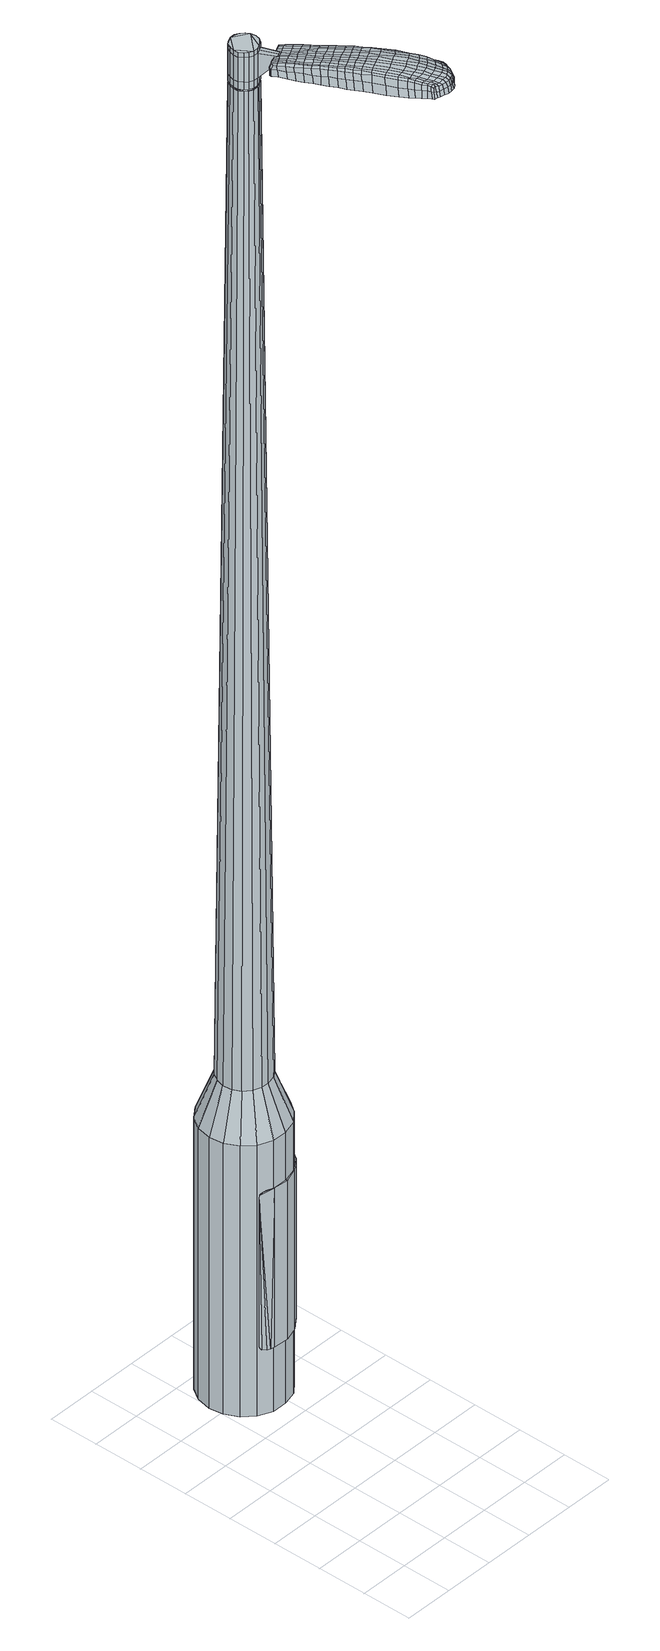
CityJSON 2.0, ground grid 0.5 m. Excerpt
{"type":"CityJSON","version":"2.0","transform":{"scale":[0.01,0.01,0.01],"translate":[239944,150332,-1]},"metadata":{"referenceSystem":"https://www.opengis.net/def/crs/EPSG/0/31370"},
"CityObjects":{
"object1":{"type":"GenericCityObject","attributes":{"cluster":805,"mean_distance_to_centroid":0.328,"new_centroid_x":239944.89,"new_centroid_y":150334.61,"mean_distance_to_camera":10.5,"H1":12.99,"H2":12.89,"Z_final":109.7,"cluster2":-1,"proj_x":239938.32,"proj_y":150338.03,"id_line":88919,"bearing_l":27.48,"distance":7.41,"orientation":"right","G_obj":297.48},"geometry":[{"type":"MultiSurface","lod":"2","boundaries":[[[0,1,2,3]],[[1,4,5,2]],[[4,6,7,5]],[[6,8,9,7]],[[8,10,11,9]],[[10,12,13,11]],[[12,14,15,13]],[[14,16,17,15]],[[16,18,19,17]],[[18,20,21,19]],[[20,22,23,21]],[[22,24,25,23]],[[24,26,27,25]],[[26,28,29,27]],[[28,30,31,29]],[[30,32,33,31]],[[32,34,35,33]],[[34,0,3,35]],[[36,37,38,39]],[[38,40,41,42]],[[41,43,42]],[[42,44,45,46]],[[45,47,46]],[[46,48,49,50]],[[49,51,50]],[[42,46,50,38]],[[50,52,39,38]],[[53,36,39]],[[2,5,7,35]],[[7,9,11,15]],[[11,13,15]],[[15,17,19,23]],[[19,21,23]],[[23,25,27,31]],[[27,29,31]],[[15,23,31,7]],[[31,33,35,7]],[[3,2,35]],[[1,0,54,55]],[[0,34,56,54]],[[34,32,57,56]],[[32,30,58,57]],[[30,28,59,58]],[[28,26,60,59]],[[26,24,61,60]],[[24,22,62,61]],[[22,20,63,62]],[[20,18,64,63]],[[18,16,65,64]],[[16,14,66,65]],[[14,12,67,66]],[[12,10,68,67]],[[10,8,69,68]],[[8,6,70,69]],[[6,4,71,70]],[[4,1,55,71]],[[55,54,72,73]],[[54,56,74,72]],[[56,57,75,74]],[[57,58,76,75]],[[58,59,77,76]],[[59,60,78,77]],[[60,61,79,78]],[[61,62,80,79]],[[62,63,81,80]],[[63,64,82,81]],[[64,65,83,82]],[[65,66,84,83]],[[66,67,85,84]],[[67,68,86,85]],[[68,69,87,86]],[[69,70,88,87]],[[70,71,89,88]],[[71,55,73,89]],[[72,90,91,92]],[[93,94,90,72]],[[95,96,94,93]],[[97,98,96,95]],[[99,100,98,97]],[[101,102,100,99]],[[103,104,102,101]],[[105,106,104,103]],[[107,108,106,105]],[[82,109,108,107]],[[110,111,109,82]],[[112,113,111,110]],[[85,114,113,112]],[[115,116,114,85]],[[117,118,116,115]],[[119,120,118,117]],[[121,122,120,119]],[[92,91,122,121]],[[123,124,125,126]],[[127,123,126,128]],[[129,127,128,130]],[[131,129,130,132]],[[133,131,132,134]],[[135,133,134,136]],[[137,135,136,138]],[[139,137,138,140]],[[141,139,140,142]],[[143,141,142,144]],[[145,143,144,146]],[[147,145,146,148]],[[149,147,148,150]],[[151,149,150,152]],[[153,151,152,154]],[[155,153,154,156]],[[73,72,92]],[[74,93,72]],[[74,75,95,93]],[[75,76,97,95]],[[76,77,99,97]],[[77,78,101,99]],[[78,79,103,101]],[[79,80,105,103]],[[80,81,107,105]],[[81,82,107]],[[83,110,82]],[[83,84,112,110]],[[84,85,112]],[[86,115,85]],[[86,87,117,115]],[[87,88,119,117]],[[88,89,121,119]],[[89,73,92,121]],[[157,91,90]],[[157,158,122,91]],[[158,159,120,122]],[[159,160,118,120]],[[160,161,116,118]],[[161,114,116]],[[162,113,114]],[[162,163,111,113]],[[163,109,111]],[[164,108,109]],[[164,165,106,108]],[[165,166,104,106]],[[166,167,102,104]],[[167,168,100,102]],[[168,169,98,100]],[[169,170,96,98]],[[170,171,94,96]],[[171,90,94]],[[39,52,155,172]],[[157,90,173,156]],[[53,39,172,124]],[[90,171,125,173]],[[36,53,124,123]],[[171,170,126,125]],[[37,36,123,127]],[[170,169,128,126]],[[38,37,127,129]],[[169,168,130,128]],[[40,38,129,131]],[[168,167,132,130]],[[41,40,131,133]],[[167,166,134,132]],[[43,41,133,135]],[[166,165,136,134]],[[42,43,135,137]],[[165,164,138,136]],[[44,42,137,139]],[[164,109,140,138]],[[45,44,139,141]],[[109,163,142,140]],[[47,45,141,143]],[[163,162,144,142]],[[46,47,143,145]],[[162,114,146,144]],[[48,46,145,147]],[[114,161,148,146]],[[49,48,147,149]],[[161,160,150,148]],[[51,49,149,151]],[[160,159,152,150]],[[50,51,151,153]],[[159,158,154,152]],[[52,50,153,155]],[[158,157,156,154]],[[155,156,174,175]],[[156,173,176,174]],[[173,125,177,176]],[[125,124,178,177]],[[124,172,179,178]],[[172,155,175,179]],[[180,181,182,183]],[[184,180,183,185]],[[180,184,186,187]],[[181,180,187,188]],[[189,190,191,192]],[[193,189,192,194]],[[189,193,195,196]],[[190,189,196,197]],[[198,199,200,201]],[[202,198,201,203]],[[198,202,204,205]],[[199,198,205,206]],[[207,208,209,210]],[[211,207,210,212]],[[207,211,213,214]],[[208,207,214,215]],[[216,217,218,219]],[[220,216,219,221]],[[216,220,222,223]],[[217,216,223,224]],[[225,226,227,228]],[[229,225,228,230]],[[225,229,231,232]],[[226,225,232,233]],[[234,235,236,237]],[[226,234,237,227]],[[234,226,233,238]],[[235,234,238,239]],[[240,241,242,243]],[[235,240,243,236]],[[240,235,239,244]],[[241,240,244,245]],[[246,184,185,247]],[[241,246,247,242]],[[246,241,245,248]],[[184,246,248,186]],[[249,250,251,252]],[[253,249,252,254]],[[249,253,255,256]],[[250,249,256,257]],[[258,259,260,261]],[[250,258,261,251]],[[258,250,257,262]],[[259,258,262,263]],[[264,265,266,267]],[[259,264,267,260]],[[264,259,263,268]],[[265,264,268,269]],[[270,271,272,273]],[[265,270,273,266]],[[270,265,269,274]],[[271,270,274,275]],[[276,181,188,277]],[[271,276,277,272]],[[276,271,275,278]],[[181,276,278,182]],[[279,280,281,282]],[[283,279,282,284]],[[279,283,285,286]],[[280,279,286,287]],[[288,289,290,291]],[[280,288,291,281]],[[288,280,287,292]],[[289,288,292,293]],[[294,295,296,297]],[[289,294,297,290]],[[294,289,293,298]],[[295,294,298,299]],[[300,193,194,301]],[[295,300,301,296]],[[300,295,299,302]],[[193,300,302,195]],[[303,304,305,306]],[[307,303,306,308]],[[303,307,309,310]],[[304,303,310,311]],[[312,313,314,315]],[[304,312,315,305]],[[312,304,311,316]],[[313,312,316,317]],[[318,319,320,321]],[[313,318,321,314]],[[318,313,317,322]],[[319,318,322,323]],[[324,325,326,327]],[[319,324,327,320]],[[324,319,323,328]],[[325,324,328,329]],[[330,190,197,331]],[[325,330,331,326]],[[330,325,329,332]],[[190,330,332,191]],[[333,219,218,334]],[[335,333,334,336]],[[333,335,337,338]],[[219,333,338,221]],[[339,335,336,340]],[[341,339,340,342]],[[339,341,343,344]],[[335,339,344,337]],[[345,341,342,346]],[[347,345,346,348]],[[345,347,349,350]],[[341,345,350,343]],[[351,347,348,352]],[[353,351,352,354]],[[351,353,355,356]],[[347,351,356,349]],[[357,353,354,358]],[[208,357,358,209]],[[357,208,215,359]],[[353,357,359,355]],[[360,361,206,205]],[[362,360,205,204]],[[360,362,363,364]],[[361,360,364,365]],[[366,367,365,364]],[[368,366,364,363]],[[366,368,369,370]],[[367,366,370,371]],[[372,373,371,370]],[[374,372,370,369]],[[372,374,375,376]],[[373,372,376,377]],[[378,379,377,376]],[[380,378,376,375]],[[378,380,213,211]],[[379,378,211,212]],[[381,382,383,384]],[[283,381,384,285]],[[381,283,284,385]],[[382,381,385,386]],[[387,202,203,388]],[[382,387,388,383]],[[387,382,386,389]],[[202,387,389,204]],[[390,391,392,393]],[[229,390,393,231]],[[390,229,230,394]],[[391,390,394,395]],[[396,397,398,399]],[[391,396,399,392]],[[396,391,395,400]],[[397,396,400,401]],[[402,199,206,403]],[[397,402,403,398]],[[402,397,401,404]],[[199,402,404,200]],[[405,406,407,408]],[[187,405,408,188]],[[405,187,186,409]],[[406,405,409,410]],[[411,412,413,414]],[[406,411,414,407]],[[411,406,410,415]],[[412,411,415,416]],[[417,210,209,418]],[[412,417,418,413]],[[417,412,416,419]],[[210,417,419,212]],[[420,421,422,423]],[[192,420,423,194]],[[420,192,191,424]],[[421,420,424,425]],[[426,214,213,427]],[[421,426,427,422]],[[426,421,425,428]],[[214,426,428,215]],[[429,430,431,432]],[[307,429,432,309]],[[429,307,308,433]],[[430,429,433,434]],[[435,220,221,436]],[[430,435,436,431]],[[435,430,434,437]],[[220,435,437,222]],[[438,439,440,441]],[[253,438,441,255]],[[438,253,254,442]],[[439,438,442,443]],[[444,445,446,447]],[[439,444,447,440]],[[444,439,443,448]],[[445,444,448,449]],[[450,217,224,451]],[[445,450,451,446]],[[450,445,449,452]],[[217,450,452,218]],[[453,454,443,442]],[[252,453,442,254]],[[453,252,251,455]],[[454,453,455,456]],[[457,458,449,448]],[[454,457,448,443]],[[457,454,456,459]],[[458,457,459,460]],[[461,334,218,452]],[[458,461,452,449]],[[461,458,460,462]],[[334,461,462,336]],[[463,464,465,466]],[[310,463,466,311]],[[463,310,309,432]],[[464,463,432,431]],[[467,338,337,468]],[[464,467,468,465]],[[467,464,431,436]],[[338,467,436,221]],[[469,470,456,455]],[[261,469,455,251]],[[469,261,260,471]],[[470,469,471,472]],[[473,474,460,459]],[[470,473,459,456]],[[473,470,472,475]],[[474,473,475,476]],[[477,340,336,462]],[[474,477,462,460]],[[477,474,476,478]],[[340,477,478,342]],[[479,480,481,482]],[[316,479,482,317]],[[479,316,311,466]],[[480,479,466,465]],[[483,344,343,484]],[[480,483,484,481]],[[483,480,465,468]],[[344,483,468,337]],[[485,486,472,471]],[[267,485,471,260]],[[485,267,266,487]],[[486,485,487,488]],[[489,490,476,475]],[[486,489,475,472]],[[489,486,488,491]],[[490,489,491,492]],[[493,346,342,478]],[[490,493,478,476]],[[493,490,492,494]],[[346,493,494,348]],[[495,496,497,498]],[[322,495,498,323]],[[495,322,317,482]],[[496,495,482,481]],[[499,350,349,500]],[[496,499,500,497]],[[499,496,481,484]],[[350,499,484,343]],[[501,502,488,487]],[[273,501,487,266]],[[501,273,272,503]],[[502,501,503,504]],[[505,506,492,491]],[[502,505,491,488]],[[505,502,504,507]],[[506,505,507,508]],[[509,352,348,494]],[[506,509,494,492]],[[509,506,508,510]],[[352,509,510,354]],[[511,512,513,514]],[[328,511,514,329]],[[511,328,323,498]],[[512,511,498,497]],[[515,356,355,516]],[[512,515,516,513]],[[515,512,497,500]],[[356,515,500,349]],[[517,518,504,503]],[[277,517,503,272]],[[517,277,188,408]],[[518,517,408,407]],[[519,520,508,507]],[[518,519,507,504]],[[519,518,407,414]],[[520,519,414,413]],[[521,358,354,510]],[[520,521,510,508]],[[521,520,413,418]],[[358,521,418,209]],[[522,523,425,424]],[[332,522,424,191]],[[522,332,329,514]],[[523,522,514,513]],[[524,359,215,428]],[[523,524,428,425]],[[524,523,513,516]],[[359,524,516,355]],[[525,526,386,385]],[[282,525,385,284]],[[525,282,281,527]],[[526,525,527,528]],[[529,362,204,389]],[[526,529,389,386]],[[529,526,528,530]],[[362,529,530,363]],[[531,532,533,534]],[[232,531,534,233]],[[531,232,231,393]],[[532,531,393,392]],[[535,536,537,538]],[[532,535,538,533]],[[535,532,392,399]],[[536,535,399,398]],[[539,361,365,540]],[[536,539,540,537]],[[539,536,398,403]],[[361,539,403,206]],[[541,542,528,527]],[[291,541,527,281]],[[541,291,290,543]],[[542,541,543,544]],[[545,368,363,530]],[[542,545,530,528]],[[545,542,544,546]],[[368,545,546,369]],[[547,548,549,550]],[[238,547,550,239]],[[547,238,233,534]],[[548,547,534,533]],[[551,552,553,554]],[[548,551,554,549]],[[551,548,533,538]],[[552,551,538,537]],[[555,367,371,556]],[[552,555,556,553]],[[555,552,537,540]],[[367,555,540,365]],[[557,558,544,543]],[[297,557,543,290]],[[557,297,296,559]],[[558,557,559,560]],[[561,374,369,546]],[[558,561,546,544]],[[561,558,560,562]],[[374,561,562,375]],[[563,564,565,566]],[[244,563,566,245]],[[563,244,239,550]],[[564,563,550,549]],[[567,568,569,570]],[[564,567,570,565]],[[567,564,549,554]],[[568,567,554,553]],[[571,373,377,572]],[[568,571,572,569]],[[571,568,553,556]],[[373,571,556,371]],[[573,574,560,559]],[[301,573,559,296]],[[573,301,194,423]],[[574,573,423,422]],[[575,380,375,562]],[[574,575,562,560]],[[575,574,422,427]],[[380,575,427,213]],[[576,577,410,409]],[[248,576,409,186]],[[576,248,245,566]],[[577,576,566,565]],[[578,579,416,415]],[[577,578,415,410]],[[578,577,565,570]],[[579,578,570,569]],[[580,379,212,419]],[[579,580,419,416]],[[580,579,569,572]],[[379,580,572,377]],[[581,582,583,584]],[[584,583,585,586]],[[587,585,583,588]],[[588,583,582,589]],[[590,591,592,593]],[[593,592,594,595]],[[596,594,592,597]],[[597,592,591,598]],[[599,600,601,602]],[[602,601,603,604]],[[605,603,601,606]],[[606,601,600,607]],[[608,609,610,611]],[[611,610,612,613]],[[614,612,610,615]],[[615,610,609,616]],[[617,618,619,620]],[[620,619,621,622]],[[623,621,619,624]],[[624,619,618,625]],[[626,627,628,629]],[[629,628,630,631]],[[632,630,628,633]],[[633,628,627,634]],[[635,636,637,638]],[[638,637,627,626]],[[634,627,637,639]],[[639,637,636,640]],[[641,642,643,644]],[[644,643,636,635]],[[640,636,643,645]],[[645,643,642,646]],[[586,585,647,648]],[[648,647,642,641]],[[646,642,647,649]],[[649,647,585,587]],[[650,651,652,653]],[[653,652,654,655]],[[656,654,652,657]],[[657,652,651,658]],[[659,660,661,662]],[[662,661,651,650]],[[658,651,661,663]],[[663,661,660,664]],[[665,666,667,668]],[[668,667,660,659]],[[664,660,667,669]],[[669,667,666,670]],[[671,672,673,674]],[[674,673,666,665]],[[670,666,673,675]],[[675,673,672,676]],[[589,582,677,678]],[[678,677,672,671]],[[676,672,677,679]],[[679,677,582,581]],[[680,681,682,683]],[[683,682,684,685]],[[686,684,682,687]],[[687,682,681,688]],[[689,690,691,692]],[[692,691,681,680]],[[688,681,691,693]],[[693,691,690,694]],[[695,696,697,698]],[[698,697,690,689]],[[694,690,697,699]],[[699,697,696,700]],[[595,594,701,702]],[[702,701,696,695]],[[700,696,701,703]],[[703,701,594,596]],[[704,705,706,707]],[[707,706,708,709]],[[710,708,706,711]],[[711,706,705,712]],[[713,714,715,716]],[[716,715,705,704]],[[712,705,715,717]],[[717,715,714,718]],[[719,720,721,722]],[[722,721,714,713]],[[718,714,721,723]],[[723,721,720,724]],[[725,726,727,728]],[[728,727,720,719]],[[724,720,727,729]],[[729,727,726,730]],[[598,591,731,732]],[[732,731,726,725]],[[730,726,731,733]],[[733,731,591,590]],[[617,620,734,735]],[[735,734,736,737]],[[738,736,734,739]],[[739,734,620,622]],[[737,736,740,741]],[[741,740,742,743]],[[744,742,740,745]],[[745,740,736,738]],[[743,742,746,747]],[[747,746,748,749]],[[750,748,746,751]],[[751,746,742,744]],[[749,748,752,753]],[[753,752,754,755]],[[756,754,752,757]],[[757,752,748,750]],[[755,754,758,759]],[[759,758,609,608]],[[616,609,758,760]],[[760,758,754,756]],[[607,761,762,606]],[[606,762,763,605]],[[764,763,762,765]],[[765,762,761,766]],[[766,767,768,765]],[[765,768,769,764]],[[770,769,768,771]],[[771,768,767,772]],[[772,773,774,771]],[[771,774,775,770]],[[776,775,774,777]],[[777,774,773,778]],[[778,779,780,777]],[[777,780,781,776]],[[614,781,780,612]],[[612,780,779,613]],[[782,783,784,785]],[[785,784,684,686]],[[685,684,784,786]],[[786,784,783,787]],[[604,603,788,789]],[[789,788,783,782]],[[787,783,788,790]],[[790,788,603,605]],[[791,792,793,794]],[[794,793,630,632]],[[631,630,793,795]],[[795,793,792,796]],[[797,798,799,800]],[[800,799,792,791]],[[796,792,799,801]],[[801,799,798,802]],[[607,600,803,804]],[[804,803,798,797]],[[802,798,803,805]],[[805,803,600,599]],[[806,807,808,809]],[[809,808,588,589]],[[587,588,808,810]],[[810,808,807,811]],[[812,813,814,815]],[[815,814,807,806]],[[811,807,814,816]],[[816,814,813,817]],[[608,611,818,819]],[[819,818,813,812]],[[817,813,818,820]],[[820,818,611,613]],[[821,822,823,824]],[[824,823,593,595]],[[590,593,823,825]],[[825,823,822,826]],[[614,615,827,828]],[[828,827,822,821]],[[826,822,827,829]],[[829,827,615,616]],[[830,831,708,832]],[[832,708,710]],[[709,708,833]],[[833,708,831,834]],[[622,621,835,836]],[[836,835,831,830]],[[834,831,835,837]],[[837,835,621,623]],[[838,839,840,841]],[[841,840,654,656]],[[655,654,840,842]],[[842,840,839,843]],[[844,845,846,847]],[[847,846,839,838]],[[843,839,846,848]],[[848,846,845,849]],[[625,618,850,851]],[[851,850,845,844]],[[849,845,850,852]],[[852,850,618,617]],[[843,853,842]],[[842,853,653,655]],[[650,653,853,854]],[[849,855,856,848]],[[848,856,853,843]],[[854,853,856,857]],[[857,856,855,858]],[[617,735,859,852]],[[852,859,855,849]],[[858,855,859,860]],[[860,859,735,737]],[[861,862,863,864]],[[864,863,711,712]],[[710,711,863,832]],[[832,863,862,830]],[[738,739,865,866]],[[866,865,862,861]],[[830,862,865,836]],[[836,865,739,622]],[[854,867,662,650]],[[659,662,867,868]],[[868,867,869]],[[858,870,871,857]],[[857,871,867,854]],[[869,867,871,872]],[[872,871,870,873]],[[737,741,874,860]],[[860,874,870,858]],[[873,870,874,875]],[[875,874,741,743]],[[876,877,878,879]],[[879,878,717,718]],[[712,717,878,864]],[[864,878,877,861]],[[744,745,880,881]],[[881,880,877,876]],[[861,877,880,866]],[[866,880,745,738]],[[869,882,883,868]],[[868,883,668,659]],[[665,668,883,884]],[[884,883,882,885]],[[873,886,887,872]],[[872,887,882,869]],[[885,882,887,888]],[[888,887,886,889]],[[743,747,890,875]],[[875,890,886,873]],[[889,886,890,891]],[[891,890,747,749]],[[892,893,894,895]],[[895,894,723,724]],[[718,723,894,879]],[[879,894,893,876]],[[750,751,896,897]],[[897,896,893,892]],[[876,893,896,881]],[[881,896,751,744]],[[885,898,899,884]],[[884,899,674,665]],[[671,674,899,900]],[[900,899,898,901]],[[889,902,903,888]],[[888,903,898,885]],[[901,898,903,904]],[[904,903,902,905]],[[749,753,906,891]],[[891,906,902,889]],[[905,902,906,907]],[[907,906,753,755]],[[908,909,910,911]],[[911,910,729,730]],[[724,729,910,895]],[[895,910,909,892]],[[756,757,912,913]],[[913,912,909,908]],[[892,909,912,897]],[[897,912,757,750]],[[901,914,915,900]],[[900,915,678,671]],[[589,678,915,809]],[[809,915,914,806]],[[905,916,917,904]],[[904,917,914,901]],[[806,914,917,815]],[[815,917,916,812]],[[755,759,918,907]],[[907,918,916,905]],[[812,916,918,819]],[[819,918,759,608]],[[826,919,920,825]],[[825,920,733,590]],[[730,733,920,911]],[[911,920,919,908]],[[616,760,921,829]],[[829,921,919,826]],[[908,919,921,913]],[[913,921,760,756]],[[787,922,923,786]],[[786,923,683,685]],[[680,683,923,924]],[[924,923,922,925]],[[605,763,926,790]],[[790,926,922,787]],[[925,922,926,927]],[[927,926,763,764]],[[928,929,930,931]],[[931,930,633,634]],[[632,633,930,794]],[[794,930,929,791]],[[932,933,934,935]],[[935,934,929,928]],[[791,929,934,800]],[[800,934,933,797]],[[766,761,936,937]],[[937,936,933,932]],[[797,933,936,804]],[[804,936,761,607]],[[925,938,939,924]],[[924,939,692,680]],[[689,692,939,940]],[[940,939,938,941]],[[764,769,942,927]],[[927,942,938,925]],[[941,938,942,943]],[[943,942,769,770]],[[944,945,946,947]],[[947,946,639,640]],[[634,639,946,931]],[[931,946,945,928]],[[948,949,950,951]],[[951,950,945,944]],[[928,945,950,935]],[[935,950,949,932]],[[772,767,952,953]],[[953,952,949,948]],[[932,949,952,937]],[[937,952,767,766]],[[941,954,955,940]],[[940,955,698,689]],[[695,698,955,956]],[[956,955,954,957]],[[770,775,958,943]],[[943,958,954,941]],[[957,954,958,959]],[[959,958,775,776]],[[960,961,962,963]],[[963,962,645,646]],[[640,645,962,947]],[[947,962,961,944]],[[964,965,966,967]],[[967,966,961,960]],[[944,961,966,951]],[[951,966,965,948]],[[778,773,968,969]],[[969,968,965,964]],[[948,965,968,953]],[[953,968,773,772]],[[957,970,971,956]],[[956,971,702,695]],[[595,702,971,824]],[[824,971,970,821]],[[776,781,972,959]],[[959,972,970,957]],[[821,970,972,828]],[[828,972,781,614]],[[811,973,974,810]],[[810,974,649,587]],[[646,649,974,963]],[[963,974,973,960]],[[817,975,976,816]],[[816,976,973,811]],[[960,973,976,967]],[[967,976,975,964]],[[613,779,977,820]],[[820,977,975,817]],[[964,975,977,969]],[[969,977,779,778]],[[581,584,183,182]],[[584,586,185,183]],[[596,597,196,195]],[[597,598,197,196]],[[599,602,201,200]],[[602,604,203,201]],[[623,624,223,222]],[[624,625,224,223]],[[626,629,228,227]],[[629,631,230,228]],[[635,638,237,236]],[[638,626,227,237]],[[641,644,243,242]],[[644,635,236,243]],[[586,648,247,185]],[[648,641,242,247]],[[656,657,256,255]],[[657,658,257,256]],[[658,663,262,257]],[[663,664,263,262]],[[664,669,268,263]],[[669,670,269,268]],[[670,675,274,269]],[[675,676,275,274]],[[676,679,278,275]],[[679,581,182,278]],[[686,687,286,285]],[[687,688,287,286]],[[688,693,292,287]],[[693,694,293,292]],[[694,699,298,293]],[[699,700,299,298]],[[700,703,302,299]],[[703,596,195,302]],[[704,707,306,305]],[[707,709,308,306]],[[713,716,315,314]],[[716,704,305,315]],[[719,722,321,320]],[[722,713,314,321]],[[725,728,327,326]],[[728,719,320,327]],[[598,732,331,197]],[[732,725,326,331]],[[782,785,384,383]],[[785,686,285,384]],[[604,789,388,203]],[[789,782,383,388]],[[631,795,394,230]],[[795,796,395,394]],[[796,801,400,395]],[[801,802,401,400]],[[802,805,404,401]],[[805,599,200,404]],[[709,833,433,308]],[[833,834,434,433]],[[834,837,437,434]],[[837,623,222,437]],[[838,841,441,440]],[[841,656,255,441]],[[844,847,447,446]],[[847,838,440,447]],[[625,851,451,224]],[[851,844,446,451]],[[978,979,980,981]],[[982,983,981,980]],[[984,985,986,987]],[[988,989,990,991]],[[979,992,993,980]],[[994,982,980,993]],[[995,984,987,996]],[[997,998,989,988]],[[992,999,1000,993]],[[1000,1001,994,993]],[[1002,995,996,1003]],[[1004,998,997,1005]],[[999,1006,1007,1000]],[[1007,1008,1001,1000]],[[1009,1002,1003,1010]],[[1011,1004,1005,1012]],[[1013,1014,1015,1016]],[[1017,1018,1014,1013]],[[1017,1019,1020,1018]],[[1019,1021,1022,1020]],[[1023,1024,1025,1026]],[[1027,1028,1024,1023]],[[1029,1030,1028,1027]],[[1031,1032,1030,1029]],[[1026,1015,1014,1023]],[[1023,1014,1018,1027]],[[1018,1020,1029,1027]],[[1020,1022,1031,1029]],[[987,986,983,982]],[[996,987,982,994]],[[1001,1003,996,994]],[[1008,1010,1003,1001]],[[988,991,985,984]],[[997,988,984,995]],[[1005,997,995,1002]],[[1012,1005,1002,1009]],[[989,1013,1016,990]],[[998,1017,1013,989]],[[1019,1017,998,1004]],[[1021,1019,1004,1011]],[[1033,1034,1035,1036]],[[1035,1037,1038,1039]],[[1035,1039,1040,1041]],[[1035,1041,1036]],[[1042,1033,1036,1043]],[[1044,1043,1036,1045]],[[1046,1045,1036]],[[1047,1035,1034,1048]],[[1049,1047,1048,1050]],[[1051,1049,1050,1052]],[[1053,1051,1052,1054]],[[1055,1053,1054,1056]],[[1056,1057,1058,1059]],[[1056,1059,1060,1061]],[[1056,1061,1062,1063]],[[1062,1064,1065,1066]],[[1062,1066,1067,1068]],[[1062,1068,1063]],[[1056,1063,1055]],[[1069,1070,1034,1033]],[[1071,1072,1037,1035]],[[1073,1074,1046,1036]],[[1070,1075,1048,1034]],[[1076,1071,1035,1047]],[[1075,1077,1050,1048]],[[1078,1076,1047,1049]],[[1077,1079,1052,1050]],[[1080,1078,1049,1051]],[[1079,1081,1054,1052]],[[1082,1080,1051,1053]],[[1081,1083,1056,1054]],[[1084,1082,1053,1055]],[[1083,1085,1057,1056]],[[1086,1087,1064,1062]],[[1088,1084,1055,1063]],[[1058,1057,1085,1089]],[[1059,1058,1089,1090]],[[1060,1059,1090,1091]],[[1061,1060,1091,1092]],[[1062,1061,1092,1086]],[[1093,1069,1033,1042]],[[1094,1093,1042,1043]],[[1095,1094,1043,1044]],[[1096,1095,1044,1045]],[[1074,1096,1045,1046]],[[1038,1037,1072,1097]],[[1065,1064,1087,1098]],[[1039,1038,1097,1099]],[[1040,1039,1099,1100]],[[1041,1040,1100,1101]],[[1036,1041,1101,1073]],[[1066,1065,1098,1102]],[[1067,1066,1102,1103]],[[1068,1067,1103,1104]],[[1063,1068,1104,1088]]]}]}
},
"vertices":[
[111,223,384],[97,219,384],[97,219,96],[111,223,96],[82,219,384],[82,219,96],[68,225,384],[68,225,96],[58,235,384],[58,235,96],[51,248,384],[51,248,96],[49,262,384],[49,262,96],[52,277,384],[52,277,96],[60,289,384],[60,289,96],[72,298,384],[72,298,96],[86,302,384],[86,302,96],[100,302,384],[100,302,96],[114,296,384],[114,296,96],[125,286,384],[125,286,96],[132,273,384],[132,273,96],[133,259,384],[133,259,96],[130,244,384],[130,244,96],[122,232,384],[122,232,96],[104,255,1524],[105,260,1524],[104,265,1524],[97,249,1524],[102,269,1524],[98,272,1524],[89,274,1524],[94,274,1524],[85,272,1524],[81,270,1524],[78,261,1524],[79,266,1524],[78,256,1524],[81,252,1524],[88,247,1524],[84,249,1524],[93,247,1524],[101,251,1524],[103,238,429],[94,236,429],[110,243,429],[114,251,429],[116,259,429],[115,268,429],[111,276,429],[105,282,429],[97,285,429],[88,285,429],[80,283,429],[73,278,429],[68,270,429],[66,262,429],[67,253,429],[71,245,429],[78,239,429],[86,236,429],[97,249,1483],[93,247,1483],[101,251,1483],[104,255,1483],[105,260,1483],[104,265,1483],[102,269,1483],[98,272,1483],[94,274,1483],[89,274,1483],[85,272,1483],[81,270,1483],[79,266,1483],[78,261,1483],[78,256,1483],[81,252,1483],[84,249,1483],[88,247,1483],[97,249,1485],[93,248,1485],[93,248,1483],[101,252,1483],[101,252,1485],[103,256,1483],[103,256,1485],[104,260,1483],[104,260,1485],[103,264,1483],[103,264,1485],[101,268,1483],[101,268,1485],[98,271,1483],[98,271,1485],[94,273,1483],[94,273,1485],[90,273,1483],[90,273,1485],[85,272,1485],[82,269,1483],[82,269,1485],[79,265,1483],[79,265,1485],[78,261,1485],[79,257,1483],[79,257,1485],[81,253,1483],[81,253,1485],[84,250,1483],[84,250,1485],[88,248,1483],[88,248,1485],[104,255,1519],[101,251,1519],[101,251,1493],[104,255,1493],[105,260,1519],[105,260,1493],[104,265,1519],[104,265,1493],[102,269,1519],[102,269,1493],[98,272,1519],[98,272,1493],[94,274,1519],[94,274,1493],[89,274,1519],[89,274,1493],[85,272,1519],[85,272,1493],[81,270,1519],[81,270,1493],[79,266,1519],[79,266,1493],[78,261,1519],[78,261,1493],[78,256,1519],[78,256,1493],[81,252,1519],[81,252,1493],[84,249,1519],[84,249,1493],[88,247,1519],[88,247,1493],[93,247,1519],[93,247,1493],[93,247,1485],[88,247,1485],[84,249,1485],[81,252,1485],[78,256,1485],[79,266,1485],[81,270,1485],[89,274,1485],[94,274,1485],[98,272,1485],[102,269,1485],[104,265,1485],[105,260,1485],[104,255,1485],[101,251,1485],[97,249,1519],[97,249,1493],[103,231,1513],[103,231,1518],[106,232,1513],[109,233,1513],[109,233,1518],[106,232,1518],[123,157,1519],[120,164,1518],[119,162,1509],[122,155,1510],[127,150,1519],[126,148,1510],[128,151,1526],[124,159,1525],[121,165,1525],[157,175,1519],[154,181,1518],[152,181,1525],[155,175,1525],[161,167,1519],[160,167,1526],[163,167,1510],[159,174,1510],[156,181,1509],[175,102,1519],[172,100,1519],[173,99,1513],[176,101,1513],[179,104,1519],[179,104,1513],[178,106,1524],[175,103,1524],[171,101,1524],[141,167,1530],[138,174,1529],[135,172,1529],[138,166,1530],[146,159,1531],[142,158,1531],[149,161,1530],[145,169,1530],[141,176,1529],[104,239,1512],[101,238,1512],[102,237,1517],[104,238,1517],[106,240,1512],[107,239,1517],[107,240,1506],[104,238,1506],[102,237,1506],[151,105,1519],[150,108,1519],[149,107,1512],[151,104,1512],[153,104,1518],[152,102,1512],[153,104,1522],[152,106,1523],[151,109,1524],[147,112,1519],[144,117,1519],[143,115,1512],[146,111,1512],[148,113,1524],[145,118,1525],[141,122,1519],[137,129,1519],[136,127,1511],[140,120,1511],[142,123,1526],[138,130,1526],[132,139,1519],[131,137,1510],[133,141,1526],[93,225,1513],[96,218,1513],[96,219,1518],[93,226,1517],[91,230,1512],[92,229,1516],[90,229,1506],[92,223,1507],[95,216,1507],[99,211,1514],[102,204,1515],[103,205,1520],[99,212,1519],[98,209,1507],[101,202,1507],[105,197,1515],[108,190,1516],[109,192,1522],[106,199,1521],[104,195,1508],[107,189,1508],[111,184,1517],[114,177,1517],[115,178,1524],[112,185,1523],[110,182,1508],[113,175,1509],[117,170,1518],[118,172,1524],[116,168,1509],[183,121,1519],[182,124,1519],[181,124,1524],[182,121,1523],[184,119,1518],[183,119,1522],[186,118,1512],[185,121,1512],[184,124,1512],[181,129,1519],[178,134,1519],[177,134,1525],[179,129,1524],[182,128,1512],[180,134,1512],[176,140,1519],[172,147,1519],[171,147,1526],[174,140,1526],[178,139,1511],[174,146,1511],[167,157,1519],[165,157,1526],[169,156,1510],[120,238,1513],[123,232,1513],[125,232,1507],[121,238,1507],[116,243,1512],[118,243,1506],[116,242,1516],[118,239,1517],[122,232,1518],[127,226,1514],[131,219,1515],[133,219,1507],[129,225,1507],[126,226,1519],[130,219,1520],[135,213,1515],[139,206,1516],[141,206,1508],[137,212,1508],[133,213,1521],[137,206,1522],[143,200,1517],[146,194,1517],[148,193,1509],[144,199,1508],[141,200,1523],[145,194,1524],[150,187,1518],[152,187,1509],[148,187,1524],[107,233,1519],[104,232,1519],[110,226,1520],[108,225,1520],[113,228,1520],[109,234,1519],[114,220,1522],[111,219,1522],[117,213,1523],[115,212,1523],[120,215,1523],[116,221,1521],[121,207,1524],[118,205,1524],[124,200,1525],[121,199,1525],[127,201,1525],[123,208,1524],[127,193,1526],[125,192,1526],[131,187,1527],[128,186,1527],[134,188,1527],[130,195,1526],[134,180,1528],[132,179,1528],[138,182,1528],[173,106,1527],[170,104,1527],[176,108,1526],[174,112,1527],[171,110,1528],[168,108,1528],[168,115,1529],[165,114,1529],[172,118,1528],[168,124,1530],[165,122,1530],[162,120,1530],[162,128,1531],[158,127,1531],[165,131,1530],[161,139,1531],[157,137,1531],[154,135,1531],[151,148,1531],[148,146,1531],[155,150,1531],[184,116,1518],[183,113,1519],[184,113,1513],[186,116,1513],[183,117,1523],[182,114,1523],[181,109,1519],[182,108,1513],[180,110,1524],[155,102,1518],[157,101,1518],[157,102,1523],[155,104,1523],[154,101,1513],[157,100,1513],[161,100,1519],[165,99,1519],[164,100,1524],[161,101,1523],[161,99,1513],[165,98,1513],[169,99,1519],[168,100,1524],[169,98,1513],[125,160,1528],[127,161,1528],[124,167,1528],[122,166,1527],[129,152,1528],[131,153,1529],[129,162,1529],[132,163,1530],[129,170,1529],[126,168,1528],[133,154,1529],[136,155,1530],[135,164,1530],[132,171,1529],[139,156,1531],[154,174,1528],[152,173,1529],[156,166,1529],[158,167,1528],[150,181,1527],[148,180,1528],[148,171,1529],[153,163,1530],[145,178,1528],[114,244,1512],[113,243,1512],[113,242,1517],[115,243,1517],[116,244,1506],[114,243,1506],[110,242,1512],[110,241,1517],[111,241,1506],[91,232,1512],[92,233,1512],[92,232,1506],[90,231,1506],[92,231,1517],[93,232,1517],[94,234,1512],[97,235,1512],[97,234,1506],[94,233,1506],[95,233,1517],[97,234,1517],[99,236,1512],[99,236,1506],[100,235,1517],[94,226,1519],[96,227,1519],[97,220,1520],[99,220,1520],[98,228,1519],[100,229,1519],[101,222,1520],[103,223,1520],[102,231,1519],[106,224,1520],[117,238,1519],[115,237,1519],[119,231,1520],[121,232,1520],[112,236,1519],[116,229,1520],[101,213,1521],[102,214,1521],[104,206,1522],[105,207,1522],[104,215,1521],[107,216,1521],[107,208,1522],[110,209,1523],[109,217,1522],[112,211,1523],[125,225,1521],[123,224,1521],[126,218,1522],[128,219,1522],[120,223,1521],[123,216,1522],[107,199,1523],[108,200,1523],[110,193,1524],[111,194,1524],[111,201,1523],[113,203,1524],[114,195,1525],[116,196,1525],[116,204,1524],[119,197,1525],[132,212,1523],[130,211,1523],[134,205,1524],[136,206,1524],[127,210,1524],[131,203,1525],[113,186,1525],[115,187,1525],[116,179,1526],[118,180,1526],[117,188,1526],[120,189,1526],[120,181,1527],[123,183,1527],[122,191,1526],[125,184,1527],[139,200,1525],[137,199,1525],[141,192,1526],[143,193,1526],[134,197,1526],[138,190,1527],[119,173,1527],[121,174,1527],[123,175,1527],[126,176,1528],[129,178,1528],[147,187,1527],[145,186,1527],[141,184,1528],[182,119,1525],[181,117,1525],[180,123,1526],[180,120,1526],[179,112,1526],[177,116,1527],[154,106,1525],[156,104,1525],[154,108,1526],[152,109,1525],[159,103,1525],[163,103,1526],[161,107,1527],[157,107,1526],[167,103,1526],[164,107,1527],[178,127,1526],[177,125,1527],[176,133,1527],[175,131,1528],[175,122,1528],[172,128,1529],[149,113,1526],[151,112,1527],[148,118,1528],[146,118,1527],[154,112,1527],[158,112,1528],[155,118,1529],[151,118,1528],[161,113,1528],[158,119,1530],[173,139,1528],[172,137,1529],[169,146,1528],[168,144,1529],[169,134,1529],[165,142,1530],[143,124,1528],[145,123,1528],[141,131,1529],[139,131,1528],[148,124,1529],[151,124,1530],[147,132,1530],[144,131,1530],[155,125,1530],[151,133,1531],[164,156,1529],[162,155,1529],[159,152,1530],[134,141,1528],[136,142,1529],[139,142,1530],[142,143,1530],[145,145,1531],[121,163,1509],[122,164,1518],[125,158,1518],[124,156,1509],[128,150,1519],[128,148,1510],[129,152,1525],[126,160,1525],[123,166,1525],[150,180,1525],[152,180,1518],[155,174,1518],[154,174,1525],[160,166,1519],[158,166,1525],[162,166,1510],[157,173,1509],[154,180,1509],[172,101,1513],[171,102,1519],[174,104,1519],[175,103,1513],[177,106,1519],[177,105,1513],[176,107,1524],[174,105,1524],[171,103,1524],[135,172,1528],[138,173,1528],[141,167,1529],[139,166,1529],[145,159,1529],[143,158,1529],[149,161,1529],[144,169,1529],[141,175,1528],[103,235,1516],[102,236,1512],[105,237,1512],[105,236,1516],[107,238,1512],[108,237,1516],[108,238,1506],[105,236,1506],[103,235,1506],[150,108,1512],[151,109,1519],[153,107,1518],[152,105,1512],[154,105,1518],[153,104,1512],[155,106,1522],[154,108,1523],[152,110,1523],[145,116,1512],[146,118,1519],[148,113,1519],[148,112,1512],[149,114,1524],[146,119,1525],[138,128,1511],[139,130,1519],[143,123,1519],[142,121,1511],[143,124,1525],[140,131,1526],[134,140,1519],[133,138,1510],[135,141,1526],[98,220,1518],[97,218,1513],[94,225,1513],[95,226,1517],[93,230,1512],[94,230,1515],[92,229,1506],[94,224,1506],[97,217,1507],[104,206,1520],[104,205,1514],[101,212,1514],[101,213,1519],[100,210,1507],[103,203,1507],[111,192,1522],[110,191,1516],[107,198,1515],[107,199,1521],[106,196,1508],[109,189,1508],[117,179,1523],[116,178,1517],[113,184,1516],[114,186,1522],[112,183,1508],[115,176,1508],[119,171,1517],[120,172,1524],[118,169,1509],[179,123,1523],[180,124,1519],[182,121,1518],[180,120,1523],[182,119,1518],[181,119,1522],[184,118,1512],[183,120,1512],[182,123,1512],[175,133,1525],[176,133,1519],[179,128,1519],[177,128,1524],[180,128,1512],[178,133,1512],[169,146,1526],[171,146,1519],[174,139,1519],[173,139,1525],[176,138,1511],[172,145,1511],[165,156,1519],[164,156,1526],[167,155,1510],[123,231,1507],[122,231,1513],[118,237,1513],[119,237,1506],[115,242,1512],[116,241,1506],[115,241,1515],[117,237,1517],[120,231,1518],[131,218,1507],[129,218,1514],[126,224,1514],[127,224,1507],[124,224,1519],[128,218,1520],[139,205,1508],[137,205,1516],[133,212,1515],[135,211,1508],[132,212,1521],[136,205,1522],[147,192,1508],[145,192,1517],[141,199,1516],[143,198,1508],[139,199,1522],[143,193,1523],[148,186,1517],[150,186,1509],[147,186,1524],[107,232,1518],[105,231,1518],[110,226,1519],[108,225,1519],[113,227,1519],[110,233,1518],[114,219,1520],[112,218,1520],[117,213,1521],[115,211,1521],[120,214,1521],[117,221,1520],[121,206,1523],[118,205,1523],[124,199,1524],[122,198,1524],[127,201,1524],[124,207,1523],[128,193,1525],[125,192,1525],[131,186,1526],[129,185,1526],[134,188,1526],[131,194,1525],[135,180,1527],[132,179,1527],[138,181,1527],[170,105,1526],[173,107,1526],[175,109,1525],[174,113,1526],[171,110,1526],[168,109,1526],[165,114,1528],[168,116,1528],[171,118,1527],[168,125,1528],[165,122,1529],[162,121,1529],[158,127,1530],[161,129,1530],[165,131,1529],[160,139,1530],[157,137,1530],[154,135,1530],[148,146,1530],[151,148,1530],[155,150,1530],[183,114,1513],[181,114,1518],[182,117,1518],[183,117,1512],[181,118,1523],[180,115,1523],[180,110,1519],[180,110,1513],[179,111,1523],[158,104,1523],[158,103,1518],[156,104,1518],[156,105,1523],[155,103,1512],[157,102,1512],[164,102,1523],[165,101,1519],[161,102,1519],[161,103,1523],[161,101,1513],[165,100,1513],[168,101,1519],[168,103,1524],[168,100,1513],[124,167,1527],[128,161,1527],[126,160,1527],[123,167,1526],[130,152,1527],[131,153,1528],[130,169,1528],[133,163,1528],[130,162,1528],[127,168,1527],[134,154,1528],[137,155,1529],[136,164,1529],[132,171,1528],[140,156,1529],[156,165,1528],[151,173,1527],[153,174,1527],[157,166,1527],[149,180,1526],[148,179,1527],[148,171,1528],[152,163,1528],[145,177,1527],[114,240,1516],[114,241,1512],[114,241,1516],[116,242,1506],[115,241,1506],[111,240,1512],[111,239,1516],[112,239,1506],[93,230,1506],[93,231,1512],[92,231,1512],[92,230,1506],[93,230,1516],[94,230,1516],[98,232,1506],[98,233,1512],[95,232,1512],[95,231,1506],[96,231,1516],[98,233,1516],[100,234,1512],[100,233,1506],[101,234,1516],[96,226,1518],[99,220,1519],[100,229,1518],[98,227,1518],[101,221,1519],[104,222,1519],[103,230,1518],[106,223,1519],[119,230,1519],[116,236,1518],[117,237,1518],[120,231,1519],[113,235,1518],[116,229,1519],[102,213,1520],[105,206,1521],[106,207,1521],[107,216,1520],[105,214,1520],[108,208,1521],[110,209,1521],[109,217,1520],[113,210,1521],[126,217,1521],[123,224,1520],[124,224,1520],[127,218,1521],[120,222,1520],[123,216,1521],[109,200,1522],[108,200,1522],[111,193,1523],[112,193,1523],[113,202,1522],[111,201,1522],[114,194,1523],[117,196,1524],[116,204,1523],[119,197,1524],[134,204,1523],[130,211,1522],[131,211,1522],[135,205,1523],[127,209,1522],[131,203,1523],[115,187,1524],[114,186,1524],[117,180,1525],[118,180,1525],[120,189,1525],[117,188,1524],[121,181,1525],[123,182,1526],[123,190,1525],[126,184,1526],[141,192,1525],[137,198,1524],[138,199,1524],[142,192,1525],[134,196,1524],[138,190,1525],[121,173,1526],[120,173,1526],[126,176,1527],[124,175,1526],[129,177,1527],[144,185,1526],[146,186,1526],[141,183,1526],[180,117,1524],[180,119,1524],[179,122,1525],[178,120,1525],[178,113,1525],[176,116,1525],[155,109,1525],[157,106,1524],[155,107,1524],[153,110,1525],[161,108,1526],[163,104,1525],[160,105,1524],[158,108,1525],[166,104,1525],[164,108,1526],[176,125,1526],[177,127,1526],[174,133,1526],[174,131,1527],[174,122,1526],[171,128,1527],[149,119,1527],[152,113,1526],[150,114,1526],[147,119,1526],[155,119,1528],[158,113,1527],[155,113,1526],[152,119,1527],[162,113,1527],[158,120,1528],[171,137,1527],[172,138,1527],[168,145,1527],[167,144,1528],[168,134,1528],[164,141,1529],[142,131,1528],[146,124,1527],[144,124,1527],[141,131,1527],[148,133,1529],[152,125,1529],[149,124,1528],[145,132,1528],[155,126,1529],[151,134,1530],[161,154,1528],[163,156,1528],[158,152,1529],[137,142,1528],[135,142,1528],[142,144,1529],[139,143,1529],[145,145,1530],[92,229,1508],[98,232,1508],[112,203,1509],[105,199,1509],[121,183,1510],[114,179,1510],[139,148,1512],[131,144,1512],[122,160,1511],[131,164,1511],[147,132,1513],[154,120,1514],[146,116,1514],[139,128,1513],[104,235,1508],[119,207,1509],[129,187,1510],[147,152,1512],[139,168,1511],[155,136,1513],[162,124,1514],[110,239,1508],[126,210,1509],[136,191,1510],[155,157,1512],[147,173,1511],[170,128,1514],[164,141,1513],[116,242,1508],[133,214,1509],[144,195,1510],[164,161,1512],[155,177,1511],[177,133,1514],[172,145,1513],[160,109,1514],[164,105,1514],[157,102,1514],[153,105,1514],[168,112,1514],[170,108,1514],[175,116,1514],[176,112,1514],[183,120,1514],[183,115,1514],[168,102,1515],[173,101,1515],[172,100,1515],[164,100,1515],[172,104,1515],[174,101,1515],[176,106,1515],[175,102,1515],[180,108,1515],[176,102,1515],[134,262,334],[135,257,334],[135,257,165],[133,272,171],[134,262,165],[134,265,165],[134,268,166],[133,270,167],[133,271,169],[134,265,334],[134,268,333],[133,270,332],[133,271,331],[133,272,328],[131,243,165],[131,243,334],[123,231,165],[123,231,334],[111,222,165],[111,222,334],[97,217,165],[97,217,334],[82,218,165],[82,218,334],[78,219,334],[75,220,334],[72,222,333],[70,222,332],[69,223,331],[68,223,328],[78,219,165],[68,223,171],[69,223,169],[70,222,167],[72,222,166],[75,220,165],[132,261,334],[132,257,334],[132,257,165],[132,261,165],[130,271,171],[130,271,328],[129,244,334],[129,244,165],[121,233,334],[121,233,165],[110,224,334],[110,224,165],[97,220,334],[97,220,165],[83,220,334],[83,220,165],[79,222,334],[70,225,328],[70,225,171],[79,222,165],[76,223,334],[73,224,333],[71,225,332],[70,225,331],[131,265,334],[131,268,333],[130,270,332],[130,271,331],[131,265,165],[70,225,169],[131,268,166],[130,270,167],[130,271,169],[71,225,167],[73,224,166],[76,223,165]
]}
